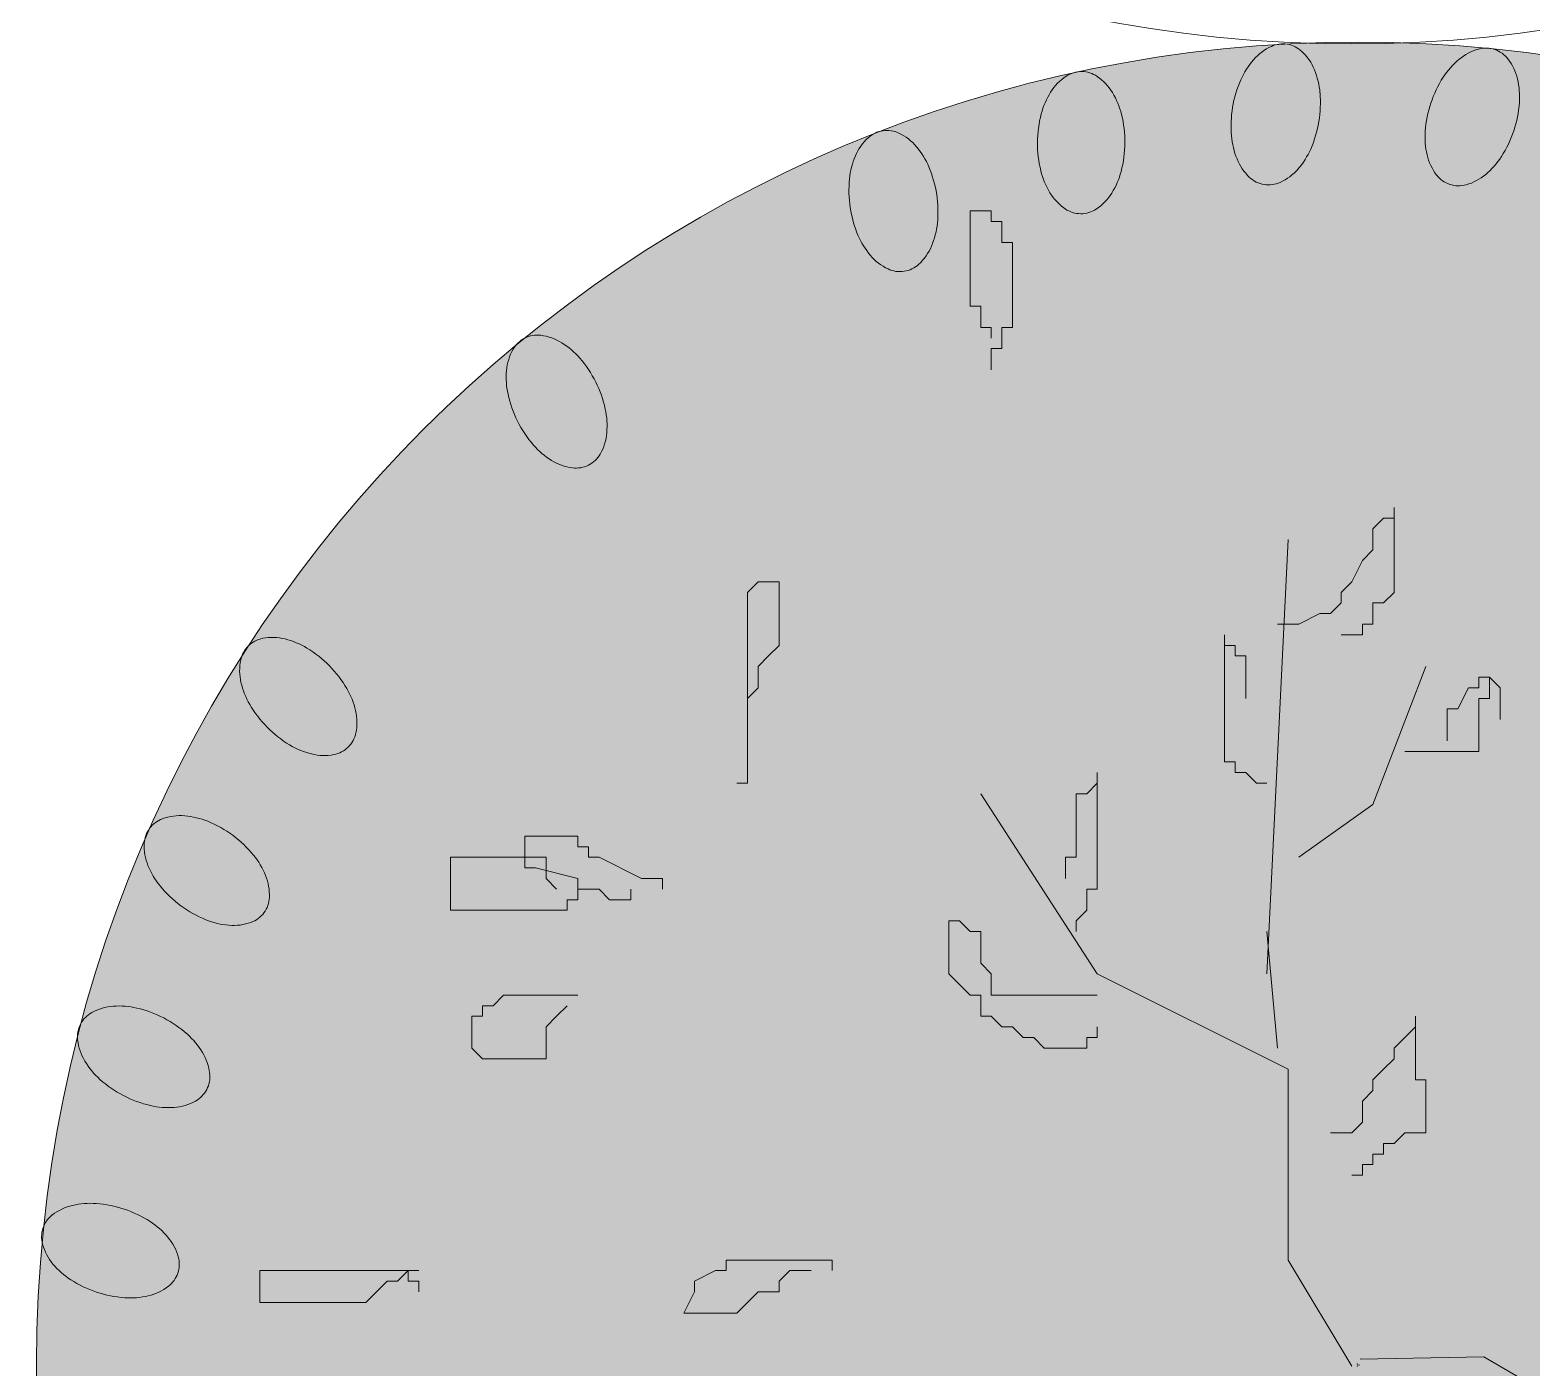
# Model space of a CAD drawing. Header units: metres. Extents: x -2072 to 1581266, y 0 to 323429.
# Drawn here: x 1750.675 to 1755.221, y 1871.256 to 1875.303 of the extents above; entities that cross this region are included whole.
import ezdxf

# ---------------------------------------------------------------- set-up
doc = ezdxf.new("R2010")
doc.units = ezdxf.units.M
doc.layers.add('Вишня птичья', color=7, linetype='Continuous', lineweight=0)
doc.layers.add('ГП_Озеленение_деревья и кустарники', color=7, linetype='Continuous', lineweight=9, true_color=0x2e7666)

# ---------------------------------------------------------------- blocks, each defined once
blk = doc.blocks.new('Яблоня декоративная')
at = {"layer": 'Вишня птичья', "lineweight": 0, "transparency": 33554585}
h = blk.add_hatch(color=256, dxfattribs=at)
h.dxf.hatch_style = 1
h.set_gradient(color1=(117, 182, 99), color2=(171, 55, 179), tint=1, name='INVSPHERICAL')
edge = h.paths.add_edge_path()
edge.add_arc((0.0245, 0.0068), 5, 359.64, 719.64)
at = {"layer": 'Вишня птичья', "color": 7, "lineweight": 0, "true_color": 0xf9e7f9}
for p, q in [((-1.4438, 4.0078), (-1.4438, 4.3685)), ((-1.4438, 4.3685), (-1.3636, 4.3685)), ((-1.3636, 4.3685), (-1.3636, 4.3284)), ((-1.3636, 4.3284), (-1.3235, 4.3284)), ((-1.3235, 4.3284), (-1.3235, 4.2482)), ((-1.3235, 4.2482), (-1.2833, 4.2482)), ((-1.2833, 4.2482), (-1.2833, 3.9276)), ((-1.4037, 4.0078), (-1.4438, 4.0078)), ((-1.4037, 3.9276), (-1.4037, 4.0078)), ((-1.3636, 3.9276), (-1.4037, 3.9276)), ((-1.3636, 3.8875), (-1.3636, 3.9276)), ((-1.2833, 3.9276), (-1.3235, 3.9276)), ((-1.3235, 3.9276), (-1.3235, 3.8475)), ((-1.3235, 3.8475), (-1.3636, 3.8475)), ((-1.3636, 3.8475), (-1.3636, 3.7673)), ((0.1604, 3.2062), (0.1604, 3.2463)), ((0.1604, 3.2463), (0.1604, 2.9257)), ((0.0802, 3.1661), (0.1203, 3.2062)), ((0.1203, 3.2062), (0.1604, 3.2062)), ((-0.3208, 1.4829), (-0.2406, 3.1261)), ((0.0802, 3.086), (0.0802, 3.1661)), ((0.0401, 3.0459), (0.0802, 3.086)), ((0, 2.9657), (0.0401, 3.0459)), ((-2.286, 2.9257), (-2.2459, 2.9657)), ((-2.2459, 2.9657), (-2.1657, 2.9657)), ((-2.1657, 2.9657), (-2.1657, 2.7253)), ((-0.0401, 2.9257), (0, 2.9657)), ((-2.286, 2.2043), (-2.286, 2.9257)), ((-0.0401, 2.8856), (-0.0401, 2.9257)), ((0.1604, 2.9257), (0.1203, 2.8856)), ((-0.2005, 2.8054), (-0.1203, 2.8455)), ((-0.1203, 2.8455), (-0.0802, 2.8455)), ((-0.0802, 2.8455), (-0.0401, 2.8856)), ((0.1203, 2.8856), (0.0802, 2.8856)), ((0.0802, 2.8856), (0.0802, 2.8054)), ((-0.2807, 2.8054), (-0.2005, 2.8054)), ((0.0802, 2.8054), (0.0401, 2.8054)), ((0.0401, 2.8054), (0.0401, 2.7654)), ((-0.4813, 2.2844), (-0.4813, 2.7654)), ((-0.4813, 2.7654), (-0.4813, 2.7253)), ((0.0401, 2.7654), (-0.0401, 2.7654)), ((-2.2058, 2.6852), (-2.2459, 2.6451)), ((-2.1657, 2.7253), (-2.2058, 2.6852)), ((-0.4813, 2.7253), (-0.4412, 2.7253)), ((-0.4412, 2.7253), (-0.4412, 2.6852)), ((-0.4412, 2.6852), (-0.401, 2.6852)), ((-0.401, 2.6852), (-0.401, 2.5249)), ((-2.2459, 2.6451), (-2.2459, 2.565)), ((0.0802, 2.1241), (0.2807, 2.6451)), ((-2.2459, 2.565), (-2.286, 2.5249)), ((0.4412, 2.565), (0.401, 2.4848)), ((0.4813, 2.565), (0.4412, 2.565)), ((0.5214, 2.605), (0.4813, 2.605)), ((0.4813, 2.605), (0.4813, 2.565)), ((0.5214, 2.5249), (0.5214, 2.605)), ((0.5214, 2.605), (0.5615, 2.565)), ((0.5615, 2.565), (0.5214, 2.605)), ((0.5615, 2.565), (0.5615, 2.4447)), ((0.5615, 2.4447), (0.5615, 2.565)), ((-2.286, 2.5249), (-2.286, 2.4047)), ((0.4813, 2.3245), (0.4813, 2.5249)), ((0.4813, 2.5249), (0.5214, 2.5249)), ((0.401, 2.4848), (0.3609, 2.4848)), ((0.3609, 2.4848), (0.3609, 2.3646)), ((-0.4412, 2.2844), (-0.4813, 2.2844)), ((-0.4412, 2.2443), (-0.4412, 2.2844)), ((0.2005, 2.3245), (0.4813, 2.3245)), ((-0.9625, 1.8035), (-0.9625, 2.2443)), ((-0.9625, 2.2443), (-0.9625, 2.2043)), ((-0.401, 2.2443), (-0.4412, 2.2443)), ((-0.3609, 2.2043), (-0.401, 2.2443)), ((-2.3261, 2.2043), (-2.286, 2.2043)), ((-0.9625, 1.4829), (-1.4037, 2.1642)), ((-1.0026, 2.1642), (-1.0427, 2.1642)), ((-1.0427, 2.1642), (-1.0427, 1.9237)), ((-0.9625, 2.2043), (-1.0026, 2.1642)), ((-0.3208, 2.2043), (-0.3609, 2.2043)), ((-0.2005, 1.9237), (0.0802, 2.1241)), ((-2.9276, 2.0039), (-3.1282, 2.0039)), ((-3.1282, 2.0039), (-3.1282, 1.8836)), ((-2.9276, 1.9638), (-2.9276, 2.0039)), ((-2.8875, 1.9638), (-2.9276, 1.9638)), ((-2.8875, 1.9237), (-2.8875, 1.9638)), ((-3.048, 1.9237), (-3.4089, 1.9237)), ((-3.4089, 1.9237), (-3.4089, 1.7233)), ((-3.1282, 1.8836), (-3.0881, 1.8836)), ((-3.0881, 1.8836), (-2.9276, 1.8436)), ((-3.048, 1.8436), (-3.048, 1.9237)), ((-2.8474, 1.9237), (-2.8875, 1.9237)), ((-2.687, 1.8436), (-2.8474, 1.9237)), ((-1.0427, 1.9237), (-1.0828, 1.9237)), ((-1.0828, 1.9237), (-1.0828, 1.8436)), ((-3.0079, 1.8035), (-3.048, 1.8436)), ((-2.9276, 1.8436), (-2.9276, 1.8035)), ((-2.6068, 1.8436), (-2.687, 1.8436)), ((-2.6068, 1.8035), (-2.6068, 1.8436)), ((-2.9677, 1.7233), (-2.9677, 1.7634)), ((-2.9677, 1.7634), (-2.9276, 1.7634)), ((-2.9276, 1.8035), (-2.8474, 1.8035)), ((-2.9276, 1.7634), (-2.9276, 1.8035)), ((-2.8474, 1.8035), (-2.8073, 1.7634)), ((-2.8073, 1.7634), (-2.7271, 1.7634)), ((-2.7271, 1.7634), (-2.7271, 1.8035)), ((-1.0026, 1.7233), (-1.0026, 1.8035)), ((-1.0026, 1.8035), (-0.9625, 1.8035)), ((-3.4089, 1.7233), (-2.9677, 1.7233)), ((-1.0427, 1.6833), (-1.0026, 1.7233)), ((-1.524, 1.6833), (-1.524, 1.4829)), ((-1.4839, 1.6833), (-1.524, 1.6833)), ((-1.4438, 1.6432), (-1.4839, 1.6833)), ((-1.0427, 1.6432), (-1.0427, 1.6833)), ((-1.4037, 1.6432), (-1.4438, 1.6432)), ((-1.4037, 1.523), (-1.4037, 1.6432)), ((-0.2807, 1.2023), (-0.3208, 1.6432)), ((-1.524, 1.4829), (-1.4839, 1.4428)), ((-1.3636, 1.4829), (-1.4037, 1.523)), ((-1.3636, 1.4027), (-1.3636, 1.4829)), ((-0.2406, 1.1222), (-0.9625, 1.4829)), ((-1.4839, 1.4428), (-1.4438, 1.4027)), ((-3.2084, 1.4027), (-3.2485, 1.3626)), ((-2.9276, 1.4027), (-3.2084, 1.4027)), ((-1.4438, 1.4027), (-1.4037, 1.4027)), ((-1.4037, 1.4027), (-1.4037, 1.3226)), ((-0.9625, 1.4027), (-1.3636, 1.4027)), ((-3.2886, 1.3226), (-3.3287, 1.3226)), ((-3.3287, 1.3226), (-3.3287, 1.2023)), ((-3.2485, 1.3626), (-3.2886, 1.3626)), ((-3.2886, 1.3626), (-3.2886, 1.3226)), ((-3.048, 1.2825), (-3.0079, 1.3226)), ((-3.0079, 1.3226), (-2.9677, 1.3626)), ((-1.4037, 1.3226), (-1.3636, 1.3226)), ((-1.3636, 1.3226), (-1.3235, 1.2825)), ((0.2406, 1.2825), (0.2406, 1.3226)), ((0.2406, 1.3226), (0.2406, 1.0821)), ((-3.048, 1.1623), (-3.048, 1.2825)), ((-1.3235, 1.2825), (-1.2833, 1.2825)), ((-1.2833, 1.2825), (-1.2432, 1.2424)), ((-0.9625, 1.2424), (-0.9625, 1.2825)), ((0.2005, 1.2424), (0.2406, 1.2825)), ((-3.3287, 1.2023), (-3.2886, 1.1623)), ((-1.2432, 1.2424), (-1.2031, 1.2424)), ((-1.2031, 1.2424), (-1.163, 1.2023)), ((-1.163, 1.2023), (-1.0026, 1.2023)), ((-1.0026, 1.2023), (-1.0026, 1.2424)), ((-1.0026, 1.2424), (-0.9625, 1.2424)), ((0.1604, 1.2023), (0.2005, 1.2424)), ((0.1604, 1.1623), (0.1604, 1.2023)), ((-3.2886, 1.1623), (-3.048, 1.1623)), ((0.1203, 1.1222), (0.1604, 1.1623)), ((-0.2406, 0.4008), (-0.2406, 1.1222)), ((0.0802, 1.0821), (0.1203, 1.1222)), ((0.0802, 1.042), (0.0802, 1.0821)), ((0.2406, 1.0821), (0.2807, 1.0821)), ((0.2807, 1.0821), (0.2807, 0.8817)), ((0.0401, 1.0019), (0.0802, 1.042)), ((0.0401, 0.9218), (0.0401, 1.0019)), ((0, 0.8817), (0.0401, 0.9218)), ((-0.0802, 0.8817), (0, 0.8817)), ((0.2005, 0.8817), (0.1604, 0.8416)), ((0.2807, 0.8817), (0.2005, 0.8817)), ((0.1203, 0.8016), (0.0802, 0.8016)), ((0.0802, 0.8016), (0.0802, 0.7615)), ((0.1604, 0.8416), (0.1203, 0.8416)), ((0.1203, 0.8416), (0.1203, 0.8016)), ((0.0802, 0.7615), (0.0401, 0.7615)), ((0.0401, 0.7615), (0.0401, 0.7214)), ((0.0401, 0.7214), (0, 0.7214)), ((-1.9651, 0.4008), (-2.3662, 0.4008)), ((-2.3662, 0.4008), (-2.3662, 0.3607)), ((-1.9651, 0.3607), (-1.9651, 0.4008)), ((0, 0), (-0.2406, 0.4008)), ((-4.1308, 0.3607), (-4.1308, 0.2405)), ((-3.5693, 0.3607), (-4.1308, 0.3607)), ((-3.6094, 0.3206), (-3.5693, 0.3607)), ((-3.5693, 0.3206), (-3.5693, 0.3607)), ((-3.5693, 0.3607), (-3.5292, 0.3607)), ((-2.4063, 0.3607), (-2.4865, 0.3206)), ((-2.3662, 0.3607), (-2.4063, 0.3607)), ((-2.1657, 0.3206), (-2.1255, 0.3607)), ((-2.1255, 0.3607), (-2.0453, 0.3607)), ((-3.6896, 0.2805), (-3.6495, 0.3206)), ((-3.6495, 0.3206), (-3.6094, 0.3206)), ((-3.5292, 0.3206), (-3.5693, 0.3206)), ((-3.5292, 0.2805), (-3.5292, 0.3206)), ((-2.4865, 0.3206), (-2.4865, 0.2805)), ((-2.1657, 0.2805), (-2.1657, 0.3206)), ((-4.1308, 0.2405), (-3.7297, 0.2405)), ((-3.7297, 0.2405), (-3.6896, 0.2805)), ((-2.4865, 0.2805), (-2.5266, 0.2004)), ((-2.3261, 0.2004), (-2.286, 0.2405)), ((-2.286, 0.2405), (-2.2459, 0.2805)), ((-2.2459, 0.2805), (-2.1657, 0.2805)), ((-2.5266, 0.2004), (-2.3261, 0.2004)), ((0.0319, 0.0264), (0.4993, 0.0344)), ((0.4993, 0.0344), (1.124, -0.3263))]:
    blk.add_line(p, q, dxfattribs=at)
at = {"layer": 'Вишня птичья', "lineweight": 0}
blk.add_circle((0.0245, 0.0068), 5, dxfattribs=at)
at = {"layer": 'Вишня птичья', "color": 7, "lineweight": 0, "true_color": 0xf9e7f9}
for centre, radius, start, end in [((-0.2214, 4.8091), 0.1993, 114.5439, 138.9913), ((-0.2607, 4.8951), 0.1047, 80.5805, 114.5439), ((-0.2607, 4.8951), 0.1047, 46.6172, 80.5805), ((-0.3256, 4.8264), 0.1993, 22.1697, 46.6172), ((0.5333, 4.7882), 0.1993, 105.5439, 129.9913), ((0.5079, 4.8793), 0.1047, 71.5805, 105.5439), ((0.5079, 4.8793), 0.1047, 37.6172, 71.5805), ((0.433, 4.8216), 0.1993, 13.1697, 37.6172), ((-1.0223, 4.7904), 0.1047, 89.5805, 123.5439), ((-1.0223, 4.7904), 0.1047, 55.6172, 89.5805), ((-0.1468, 4.7442), 0.2981, 138.9913, 156.2901), ((-0.4172, 4.7891), 0.2981, 4.8709, 22.1697), ((0.5968, 4.7125), 0.2981, 129.9913, 147.2901), ((-0.9701, 4.7116), 0.1993, 123.5439, 147.9913), ((-1.0757, 4.7124), 0.1993, 31.1697, 55.6172), ((-0.0208, 4.6889), 0.4358, 156.2901, 170.5805), ((0.7126, 4.6381), 0.4358, 147.2901, 161.5805), ((0.3368, 4.7991), 0.2981, 355.8709, 13.1697), ((-0.8863, 4.6592), 0.2981, 147.9913, 165.2901), ((-1.1603, 4.6612), 0.2981, 13.8709, 31.1697), ((-0.5543, 4.7774), 0.4358, 350.5805, 4.8709), ((0.7126, 4.6381), 0.4358, 161.5805, 175.8709), ((0.1995, 4.809), 0.4358, 341.5805, 355.8709), ((-0.7531, 4.6243), 0.4358, 165.2901, 179.5805), ((-1.2939, 4.6282), 0.4358, 359.5805, 13.8709), ((-0.0208, 4.6889), 0.4358, 170.5805, 184.8709), ((-1.7582, 4.5679), 0.1047, 98.5805, 132.5439), ((-1.7582, 4.5679), 0.1047, 64.6172, 98.5805), ((-1.7987, 4.4824), 0.1993, 40.1697, 64.6172), ((-0.5543, 4.7774), 0.4358, 336.2901, 350.5805), ((0.5753, 4.648), 0.2981, 175.8709, 193.1697), ((0.1995, 4.809), 0.4358, 327.2901, 341.5805), ((-1.6943, 4.4982), 0.1993, 132.5439, 156.9913), ((-1.8743, 4.4187), 0.2981, 22.8709, 40.1697), ((-0.7531, 4.6243), 0.4358, 179.5805, 193.8709), ((-1.2939, 4.6282), 0.4358, 345.2901, 359.5805), ((-0.158, 4.6772), 0.2981, 184.8709, 202.1697), ((-1.6033, 4.4596), 0.2981, 156.9913, 174.2901), ((-0.2495, 4.6399), 0.1993, 202.1697, 226.6172), ((-0.4283, 4.722), 0.2981, 318.9913, 336.2901), ((0.4791, 4.6255), 0.1993, 193.1697, 217.6172), ((0.3153, 4.7346), 0.2981, 309.9913, 327.2901), ((-1.4663, 4.4459), 0.4358, 174.2901, 188.5805), ((-2.0011, 4.3652), 0.4358, 8.5805, 22.8709), ((-0.8868, 4.5912), 0.2981, 193.8709, 211.1697), ((-1.1608, 4.5933), 0.2981, 327.9913, 345.2901), ((-0.3144, 4.5712), 0.1047, 226.6172, 260.5805), ((-0.3537, 4.6572), 0.1993, 294.5439, 318.9913), ((0.4042, 4.5678), 0.1047, 217.6172, 251.5805), ((0.3789, 4.6589), 0.1993, 285.5439, 309.9913), ((-0.9713, 4.5401), 0.1993, 211.1697, 235.6172), ((-1.077, 4.5409), 0.1993, 303.5439, 327.9913), ((-0.3144, 4.5712), 0.1047, 260.5805, 294.5439), ((0.4042, 4.5678), 0.1047, 251.5805, 285.5439), ((-1.4663, 4.4459), 0.4358, 188.5805, 202.8709), ((-2.0011, 4.3652), 0.4358, 354.2901, 8.5805), ((-1.0247, 4.4621), 0.1047, 235.6172, 269.5805), ((-1.8641, 4.3515), 0.2981, 336.9913, 354.2901), ((-1.0247, 4.4621), 0.1047, 269.5805, 303.5439), ((-1.5932, 4.3924), 0.2981, 202.8709, 220.1697), ((-1.7731, 4.3129), 0.1993, 312.5439, 336.9913), ((-1.6687, 4.3286), 0.1993, 220.1697, 244.6172), ((-1.7092, 4.2432), 0.1047, 244.6172, 278.5805), ((-1.7092, 4.2432), 0.1047, 278.5805, 312.5439), ((-3.0813, 3.7939), 0.1047, 116.5805, 150.5439), ((-3.0813, 3.7939), 0.1047, 82.6172, 116.5805), ((-3.0935, 3.7001), 0.1993, 58.1697, 82.6172), ((-3.1456, 3.6162), 0.2981, 40.8709, 58.1697), ((-2.999, 3.7474), 0.1993, 150.5439, 174.9913), ((-3.2497, 3.5261), 0.4358, 26.5805, 40.8709), ((-2.9005, 3.7388), 0.2981, 174.9913, 192.2901), ((-3.2497, 3.5261), 0.4358, 12.2901, 26.5805), ((-2.766, 3.7681), 0.4358, 192.2901, 206.5805), ((-3.1152, 3.5554), 0.2981, 354.9913, 12.2901), ((-2.766, 3.7681), 0.4358, 206.5805, 220.8709), ((-3.0167, 3.5467), 0.1993, 330.5439, 354.9913), ((-2.8701, 3.678), 0.2981, 220.8709, 238.1697), ((-2.9222, 3.594), 0.1993, 238.1697, 262.6172), ((-2.9344, 3.5003), 0.1047, 296.5805, 330.5439), ((-2.9344, 3.5003), 0.1047, 262.6172, 296.5805), ((-4.1005, 2.6489), 0.1047, 100.6172, 134.5805), ((-4.0831, 2.556), 0.1993, 76.1697, 100.6172), ((-4.1067, 2.46), 0.2981, 58.8709, 76.1697), ((-4.1005, 2.6489), 0.1047, 134.5805, 168.5439), ((-4.1779, 2.3422), 0.4358, 44.5805, 58.8709), ((-4.0078, 2.6302), 0.1993, 168.5439, 192.9913), ((-4.1779, 2.3422), 0.4358, 30.2901, 44.5805), ((-3.9115, 2.6524), 0.2981, 192.9913, 210.2901), ((-4.059, 2.4116), 0.2981, 12.9913, 30.2901), ((-3.7926, 2.7218), 0.4358, 210.2901, 224.5805), ((-3.9627, 2.4338), 0.1993, 348.5439, 12.9913), ((-3.7926, 2.7218), 0.4358, 224.5805, 238.8709), ((-3.87, 2.4151), 0.1047, 314.5805, 348.5439), ((-3.8638, 2.604), 0.2981, 238.8709, 256.1697), ((-3.87, 2.4151), 0.1047, 280.6172, 314.5805), ((-3.8874, 2.508), 0.1993, 256.1697, 280.6172), ((-4.4635, 1.9712), 0.1047, 109.6172, 143.5805), ((-4.4317, 1.8822), 0.1993, 85.1697, 109.6172), ((-4.44, 1.7837), 0.2981, 67.8709, 85.1697), ((-4.4919, 1.6562), 0.4358, 53.5805, 67.8709), ((-4.4635, 1.9712), 0.1047, 143.5805, 177.5439), ((-4.4919, 1.6562), 0.4358, 39.2901, 53.5805), ((-4.369, 1.9672), 0.1993, 177.5439, 201.9913), ((-4.3854, 1.7433), 0.2981, 21.9913, 39.2901), ((-4.2774, 2.0042), 0.2981, 201.9913, 219.2901), ((-4.2937, 1.7803), 0.1993, 357.5439, 21.9913), ((-4.1708, 2.0914), 0.4358, 219.2901, 233.5805), ((-4.1993, 1.7763), 0.1047, 323.5805, 357.5439), ((-4.1708, 2.0914), 0.4358, 233.5805, 247.8709), ((-4.1993, 1.7763), 0.1047, 289.6172, 323.5805), ((-4.2227, 1.9638), 0.2981, 247.8709, 265.1697), ((-4.231, 1.8654), 0.1993, 265.1697, 289.6172), ((-4.716, 1.2451), 0.1047, 118.6172, 152.5805), ((-4.6707, 1.1621), 0.1993, 94.1697, 118.6172), ((-4.6635, 1.0635), 0.2981, 76.8709, 94.1697), ((-4.6948, 0.9294), 0.4358, 62.5805, 76.8709), ((-4.6948, 0.9294), 0.4358, 48.2901, 62.5805), ((-4.716, 1.2451), 0.1047, 152.5805, 186.5439), ((-4.6032, 1.0322), 0.2981, 30.9913, 48.2901), ((-4.622, 1.2558), 0.1993, 186.5439, 210.9913), ((-4.5373, 1.3067), 0.2981, 210.9913, 228.2901), ((-4.5184, 1.0831), 0.1993, 6.5439, 30.9913), ((-4.4457, 1.4095), 0.4358, 228.2901, 242.5805), ((-4.4245, 1.0939), 0.1047, 332.5805, 6.5439), ((-4.4245, 1.0939), 0.1047, 298.6172, 332.5805), ((-4.4457, 1.4095), 0.4358, 242.5805, 256.8709), ((-4.477, 1.2754), 0.2981, 256.8709, 274.1697), ((-4.4698, 1.1769), 0.1993, 274.1697, 298.6172), ((-4.8518, 0.4884), 0.1047, 127.6172, 161.5805), ((-4.794, 0.4135), 0.1993, 103.1697, 127.6172), ((-4.7715, 0.3172), 0.2981, 85.8709, 103.1697), ((-4.7814, 0.1799), 0.4358, 71.5805, 85.8709), ((-4.7814, 0.1799), 0.4358, 57.2901, 71.5805), ((-4.8518, 0.4884), 0.1047, 161.5805, 195.5439), ((-4.707, 0.2958), 0.2981, 39.9913, 57.2901), ((-4.7607, 0.5137), 0.1993, 195.5439, 219.9913), ((-4.6313, 0.3593), 0.1993, 15.5439, 39.9913), ((-4.5402, 0.3846), 0.1047, 341.5805, 15.5439), ((-4.685, 0.5772), 0.2981, 219.9913, 237.2901), ((-4.5402, 0.3846), 0.1047, 307.6172, 341.5805), ((-4.6106, 0.6931), 0.4358, 237.2901, 251.5805), ((-4.598, 0.4595), 0.1993, 283.1697, 307.6172), ((-4.6106, 0.6931), 0.4358, 251.5805, 265.8709), ((-4.6205, 0.5557), 0.2981, 265.8709, 283.1697)]:
    blk.add_arc(centre, radius, start, end, dxfattribs=at)
at = {"layer": 'Вишня птичья', "color": 94, "lineweight": 0}
for p in [(0.0213, 0.0005), (0.0217, 0.0078), (0.0278, 0.0038)]:
    blk.add_point(p, dxfattribs=at)
blk = doc.blocks.new('Черемуха Маака Prunus maackii')
at = {"layer": 'ГП_Озеленение_деревья и кустарники', "linetype": 'ByBlock'}
blk.add_circle((348.2303, -12921.6155), 1.75, dxfattribs=at)

msp = doc.modelspace()

# ---------------------------------------------------------------- block references
at = {"layer": 'ГП_Озеленение_деревья и кустарники', "xscale": 2.285714285714199, "yscale": 2.285714285714199, "zscale": 2.285714285714199, "rotation": 65.5147539120474}
msp.add_blockref('Черемуха Маака Prunus maackii', (-25454.1846, 13395.9825), dxfattribs=at)
at = {"layer": 'ГП_Озеленение_деревья и кустарники', "xscale": 0.7999999976778457, "yscale": 0.7999999976778457, "zscale": 0.7999999976778457}
msp.add_blockref('Яблоня декоративная', (1754.6754, 1871.2617), dxfattribs=at)

doc.saveas('drawing.dxf')
